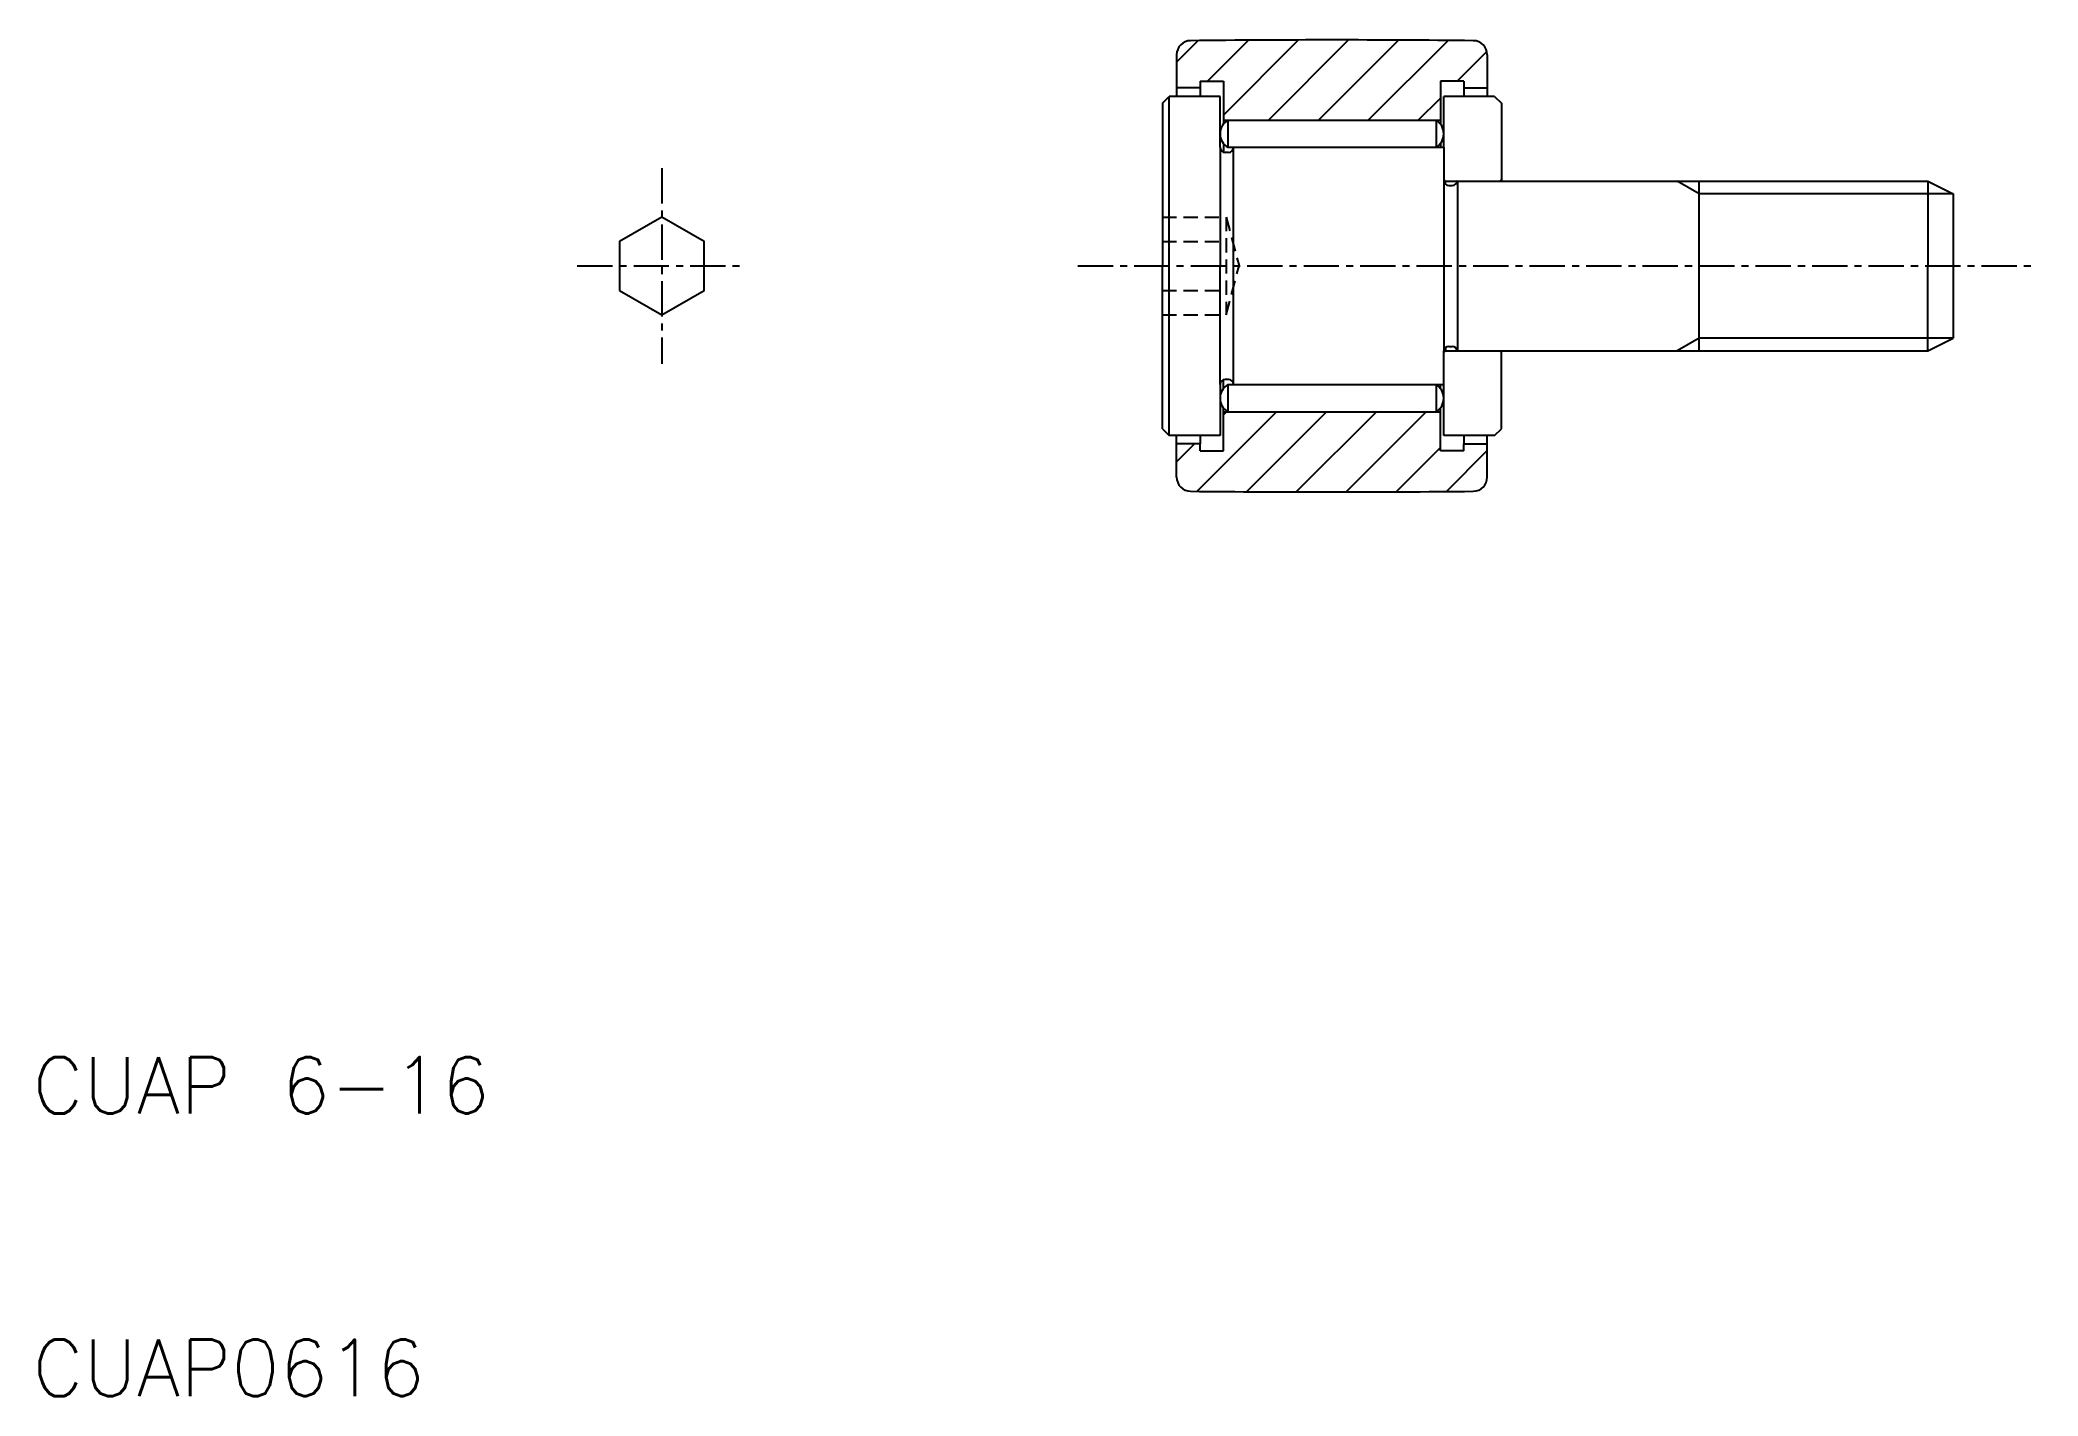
# Model space of a CAD drawing. Extents: x 10.3 to 81, y 10 to 58.
import ezdxf

# ---------------------------------------------------------------- set-up
doc = ezdxf.new("R2010")
doc.units = 0
doc.linetypes.add('CENTER', pattern=[2, 1.25, -0.25, 0.25, -0.25])
doc.linetypes.add('DASHED', pattern=[0.75, 0.5, -0.25])
doc.layers.get('0').update_dxf_attribs({"linetype": 'CONTINUOUS'})
doc.layers.add('CENTER', color=1, linetype='CENTER')
doc.styles.get("Standard").update_dxf_attribs({"font": 'txt.shx', "bigfont": 'bigfont.shx'})

# ---------------------------------------------------------------- blocks, each defined once
blk = doc.blocks.new('*X2')
at = {"color": 0, "linetype": 'CONTINUOUS'}
for p, q in [((179.188, 57.212), (179.954, 57.978)), ((180.284, 56.54), (181.735, 57.991)), ((180.848, 55.336), (183.51, 57.999)), ((182.439, 55.16), (185.279, 58)), ((184.207, 55.16), (187.041, 57.994)), ((185.975, 55.16), (188.798, 57.983)), ((189.123, 56.54), (190.174, 57.591)), ((187.743, 55.16), (188.528, 55.945))]:
    blk.add_line(p, q, dxfattribs=at)
blk = doc.blocks.new('*X3')
at = {"color": 0, "linetype": 'CONTINUOUS'}
for p, q in [((179.909, 42.023), (182.726, 44.84)), ((180.848, 44.73), (180.958, 44.84)), ((181.663, 42.009), (184.494, 44.84)), ((183.423, 42.002), (186.261, 44.84)), ((185.189, 42), (188.029, 44.84)), ((179.188, 43.07), (179.818, 43.7)), ((186.962, 42.005), (188.528, 43.571)), ((188.741, 42.016), (190.188, 43.463))]:
    blk.add_line(p, q, dxfattribs=at)

msp = doc.modelspace()

# ---------------------------------------------------------------- linework, layer by layer
at = {"color": 7, "linetype": 'CONTINUOUS'}
for p, q in [((50.5, 57.475), (50.5, 56)), ((61.5, 57.475), (61.5, 56)), ((50, 55.76), (50.24, 56)), ((50.24, 44), (50.24, 56)), ((52.04, 56), (50.24, 56)), ((51.33, 56.3), (50.5, 56.3)), ((51.33, 56.54), (51.33, 56.3)), ((51.33, 56.54), (52.16, 56.54)), ((51.33, 56.3), (51.33, 56)), ((52.04, 54.2), (52.04, 56)), ((52.16, 56.54), (52.16, 55.16)), ((60.67, 56.54), (59.84, 56.54)), ((59.84, 56.54), (59.84, 55.16)), ((61.76, 56), (59.96, 56)), ((59.96, 54.2), (59.96, 56)), ((60.67, 56.54), (60.67, 56.3)), ((60.67, 56.3), (61.5, 56.3)), ((60.67, 56.3), (60.67, 56)), ((61.76, 56), (62, 55.76)), ((50, 55.76), (50, 50)), ((62, 55.76), (62, 53)), ((52.16, 55.16), (52.315, 55.16)), ((52.16, 55.16), (52.16, 55.025)), ((52.315, 55.16), (59.685, 55.16)), ((52.315, 55.16), (52.315, 54.2)), ((59.685, 55.16), (59.84, 55.16)), ((59.685, 55.16), (59.685, 54.2)), ((59.84, 55.16), (59.84, 55.025)), ((52.04, 54.2), (52.04, 50)), ((52.16, 54.335), (52.16, 54.03)), ((52.34, 54.02), (52.22, 54.02)), ((52.315, 54.2), (59.685, 54.2)), ((52.52, 45.8), (52.52, 54.2)), ((59.685, 54.2), (59.96, 54.2)), ((59.84, 54.335), (59.84, 54.2)), ((59.96, 54.2), (59.96, 53.03)), ((60.02, 53), (59.96, 53.06)), ((61.94, 53), (62, 53.06)), ((59.96, 53.03), (59.96, 46.97)), ((60.02, 52.896), (60.02, 53)), ((60.02, 53), (60.437, 53)), ((60.14, 52.85), (60.26, 52.85)), ((60.44, 53.03), (60.44, 46.97)), ((60.44, 53.03), (60.44, 53)), ((60.44, 53), (77.1, 53)), ((69, 47), (69, 53)), ((77.1, 53), (78, 52.55)), ((77.1, 53), (77.1, 50)), ((78, 52.55), (78, 47.45)), ((50, 44.24), (50, 50)), ((52.04, 45.8), (52.04, 50)), ((77.1, 47), (77.1, 50)), ((77.1, 47), (78, 47.45)), ((60.02, 47), (59.96, 46.94)), ((59.96, 47), (59.96, 46.97)), ((59.96, 45.8), (59.96, 47)), ((60.02, 47.104), (60.02, 47)), ((60.02, 47), (60.437, 47)), ((60.14, 47.15), (60.26, 47.15)), ((60.44, 47), (77.1, 47)), ((60.44, 46.97), (60.44, 47)), ((61.94, 47), (62, 46.94)), ((62, 44.24), (62, 47)), ((52.04, 45.8), (52.04, 44)), ((52.16, 45.665), (52.16, 45.97)), ((52.34, 45.98), (52.22, 45.98)), ((52.315, 45.8), (59.685, 45.8)), ((52.315, 45.8), (52.315, 44.84)), ((59.685, 45.8), (59.96, 45.8)), ((59.685, 45.8), (59.685, 44.84)), ((59.84, 45.665), (59.84, 45.8)), ((59.96, 44), (59.96, 45.8)), ((52.16, 44.84), (52.16, 44.975)), ((52.16, 43.46), (52.16, 44.84)), ((52.16, 44.84), (52.315, 44.84)), ((52.315, 44.84), (59.685, 44.84)), ((59.685, 44.84), (59.84, 44.84)), ((59.84, 44.84), (59.84, 44.975)), ((59.84, 43.46), (59.84, 44.84)), ((50, 44.24), (50.24, 44)), ((52.04, 44), (50.24, 44)), ((50.5, 42.525), (50.5, 44)), ((51.33, 44), (51.33, 43.7)), ((61.76, 44), (59.96, 44)), ((60.67, 44), (60.67, 43.7)), ((61.5, 42.525), (61.5, 44)), ((61.76, 44), (62, 44.24)), ((51.33, 43.7), (50.5, 43.7)), ((51.33, 43.46), (51.33, 43.7)), ((51.33, 43.46), (52.16, 43.46)), ((60.67, 43.46), (59.84, 43.46)), ((60.67, 43.46), (60.67, 43.7)), ((60.67, 43.7), (61.5, 43.7))]:
    msp.add_line(p, q, dxfattribs=at)
at = {"color": 3, "linetype": 'CONTINUOUS'}
for p, q in [((69, 52.55), (68.221, 53)), ((78, 52.55), (69, 52.55)), ((69, 47.45), (68.221, 47)), ((78, 47.45), (69, 47.45))]:
    msp.add_line(p, q, dxfattribs=at)
at = {"color": 3, "linetype": 'DASHED'}
for p, q in [((50, 51.732), (52.25, 51.732)), ((52.25, 51.732), (52.25, 48.268)), ((52.25, 51.732), (52.714, 50)), ((50, 50.866), (52.25, 50.866)), ((52.25, 48.268), (52.714, 50)), ((50, 49.134), (52.25, 49.134)), ((50, 48.268), (52.25, 48.268))]:
    msp.add_line(p, q, dxfattribs=at)
at = {"color": 7, "linetype": 'CONTINUOUS'}
msp.add_lwpolyline([(30.778, 49.134), (32.278, 48.268), (33.778, 49.134), (33.778, 50.866), (32.278, 51.732), (30.778, 50.866)], close=True, dxfattribs=at)
for centre, radius, start, end in [((51, 57.475), 0.5, 90.57354, 180), ((56, -442), 500, 89.42646, 90.57354), ((61, 57.475), 0.5, 0, 89.42646), ((52.596, 54.68), 0.556, 120.38177, 239.61823), ((59.404, 54.68), 0.556, 300.38177, 59.61823), ((52.22, 54.2), 0.18, 180, 270), ((52.34, 54.2), 0.18, 270, 0), ((60.14, 53.03), 0.18, 180, 270), ((60.26, 53.03), 0.18, 270, 0), ((60.14, 46.97), 0.18, 90, 180), ((60.26, 46.97), 0.18, 0, 90), ((52.22, 45.8), 0.18, 90, 180), ((52.596, 45.32), 0.556, 120.38177, 239.61823), ((52.34, 45.8), 0.18, 0, 90), ((59.404, 45.32), 0.556, 300.38177, 59.61823), ((51, 42.525), 0.5, 180, 269.42646), ((61, 42.525), 0.5, 270.57354, 0), ((56, 542), 500, 269.42646, 270.57354)]:
    msp.add_arc(centre, radius, start, end, dxfattribs=at)
at = {"layer": 'CENTER', "color": 1, "linetype": 'CENTER'}
for p, q in [((32.278, 53.464), (32.278, 46.536)), ((29.278, 50), (35.278, 50)), ((47, 50), (81, 50))]:
    msp.add_line(p, q, dxfattribs=at)

# ---------------------------------------------------------------- block references
at = {"color": 3, "linetype": 'CONTINUOUS'}
for name in ['*X2', '*X3']:
    msp.add_blockref(name, (-128.688, 0), dxfattribs=at)

# ---------------------------------------------------------------- texts
at = {"color": 7, "linetype": 'CONTINUOUS'}
for s, p in [('CUAP 6-16', (10, 20)), ('CUAP0616', (10, 10))]:
    msp.add_text(s, height=2, dxfattribs=at).set_placement(p)

doc.saveas('drawing.dxf')
